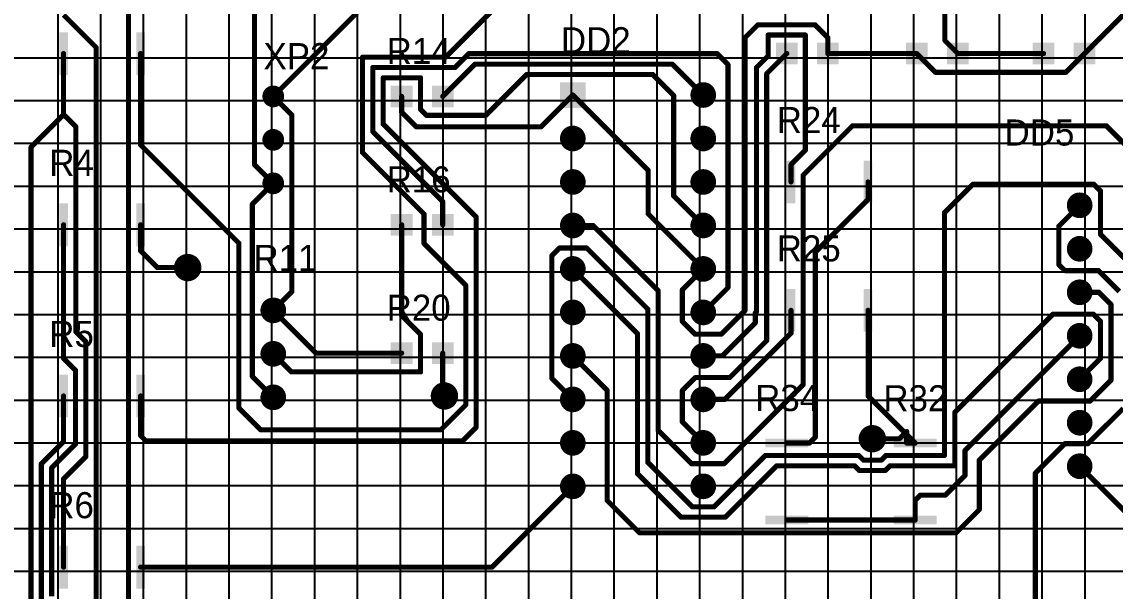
# Model space of a CAD drawing. Header units: millimetres. Extents: x -576 to 507, y -350 to 602.
# Drawn here: x -541 to -477.1, y 246.9 to 280.2 of the extents above; entities that cross this region are included whole.
import ezdxf

# ---------------------------------------------------------------- set-up
doc = ezdxf.new("R2010")
doc.units = ezdxf.units.MM

msp = doc.modelspace()

# ---------------------------------------------------------------- linework, layer by layer
for p, q in [((-538.849, 203.099), (-538.849, 323.099)), ((-536.349, 203.099), (-536.349, 323.099)), ((-536.349, 203.099), (-536.349, 323.099)), ((-536.349, 203.099), (-536.349, 323.099)), ((-536.349, 203.099), (-536.349, 323.099)), ((-533.849, 203.099), (-533.849, 323.099)), ((-531.349, 203.099), (-531.349, 323.099)), ((-531.349, 203.099), (-531.349, 323.099)), ((-531.349, 203.099), (-531.349, 323.099)), ((-531.349, 203.099), (-531.349, 323.099)), ((-528.849, 203.099), (-528.849, 323.099)), ((-526.349, 203.099), (-526.349, 323.099)), ((-526.349, 203.099), (-526.349, 323.099)), ((-526.349, 203.099), (-526.349, 323.099)), ((-526.349, 203.099), (-526.349, 323.099)), ((-523.849, 203.099), (-523.849, 323.099)), ((-521.349, 203.099), (-521.349, 323.099)), ((-521.349, 203.099), (-521.349, 323.099)), ((-521.349, 203.099), (-521.349, 323.099)), ((-521.349, 203.099), (-521.349, 323.099)), ((-518.849, 203.099), (-518.849, 323.099)), ((-518.849, 203.099), (-518.849, 323.099)), ((-516.349, 203.099), (-516.349, 323.099)), ((-516.349, 203.099), (-516.349, 323.099)), ((-516.349, 203.099), (-516.349, 323.099)), ((-516.349, 203.099), (-516.349, 323.099)), ((-516.349, 203.099), (-516.349, 323.099)), ((-516.349, 203.099), (-516.349, 323.099)), ((-516.349, 203.099), (-516.349, 323.099)), ((-516.349, 203.099), (-516.349, 323.099)), ((-513.849, 203.099), (-513.849, 323.099)), ((-511.349, 203.099), (-511.349, 323.099)), ((-511.349, 203.099), (-511.349, 323.099)), ((-511.349, 203.099), (-511.349, 323.099)), ((-511.349, 203.099), (-511.349, 323.099)), ((-508.849, 203.099), (-508.849, 323.099)), ((-506.349, 203.099), (-506.349, 323.099)), ((-506.349, 203.099), (-506.349, 323.099)), ((-506.349, 203.099), (-506.349, 323.099)), ((-506.349, 203.099), (-506.349, 323.099)), ((-503.849, 203.099), (-503.849, 323.099)), ((-501.349, 203.099), (-501.349, 323.099)), ((-501.349, 203.099), (-501.349, 323.099)), ((-501.349, 203.099), (-501.349, 323.099)), ((-501.349, 203.099), (-501.349, 323.099)), ((-498.849, 203.099), (-498.849, 323.099)), ((-496.349, 203.099), (-496.349, 323.099)), ((-496.349, 203.099), (-496.349, 323.099)), ((-496.349, 203.099), (-496.349, 323.099)), ((-496.349, 203.099), (-496.349, 323.099)), ((-493.849, 203.099), (-493.849, 323.099)), ((-493.849, 203.099), (-493.849, 323.099)), ((-491.349, 203.099), (-491.349, 323.099)), ((-491.349, 203.099), (-491.349, 323.099)), ((-491.349, 203.099), (-491.349, 323.099)), ((-491.349, 203.099), (-491.349, 323.099)), ((-491.349, 203.099), (-491.349, 323.099)), ((-491.349, 203.099), (-491.349, 323.099)), ((-491.349, 203.099), (-491.349, 323.099)), ((-491.349, 203.099), (-491.349, 323.099)), ((-488.849, 203.099), (-488.849, 323.099)), ((-486.349, 203.099), (-486.349, 323.099)), ((-486.349, 203.099), (-486.349, 323.099)), ((-486.349, 203.099), (-486.349, 323.099)), ((-486.349, 203.099), (-486.349, 323.099)), ((-483.849, 203.099), (-483.849, 323.099)), ((-481.349, 203.099), (-481.349, 323.099)), ((-481.349, 203.099), (-481.349, 323.099)), ((-481.349, 203.099), (-481.349, 323.099)), ((-481.349, 203.099), (-481.349, 323.099)), ((-478.849, 203.099), (-478.849, 323.099)), ((-553.849, 278.099), (-433.849, 278.099)), ((-553.849, 275.599), (-433.849, 275.599)), ((-553.849, 273.099), (-433.849, 273.099)), ((-548.849, 273.099), (-433.849, 273.099)), ((-553.849, 270.599), (-433.849, 270.599)), ((-553.849, 268.099), (-433.849, 268.099)), ((-553.849, 265.599), (-433.849, 265.599)), ((-553.849, 263.099), (-433.849, 263.099)), ((-553.849, 260.599), (-433.849, 260.599)), ((-553.849, 258.099), (-433.849, 258.099)), ((-548.849, 258.099), (-433.849, 258.099)), ((-553.849, 255.599), (-433.849, 255.599)), ((-553.849, 253.099), (-433.849, 253.099)), ((-553.849, 250.599), (-433.849, 250.599)), ((-553.849, 248.099), (-433.849, 248.099))]:
    msp.add_line(p, q)
at = {"const_width": 0.3}
for points in [[(-527.37, 271.855), (-527.37, 289.663)], [(-534.736, 237.377), (-534.736, 287.552)], [(-487.034, 279.099), (-487.034, 286.089)], [(-516.209, 278.124), (-508.774, 285.559)], [(-478.874, 278.339), (-472.861, 284.352)], [(-526.274, 275.839), (-518.774, 283.339)], [(-538.524, 280.596), (-536.624, 278.696)], [(-498.715, 279.268), (-497.959, 280.024)], [(-497.959, 280.024), (-494.629, 280.024)], [(-494.629, 280.024), (-493.874, 279.269)], [(-498.715, 263.327), (-498.715, 279.268)], [(-497.359, 278.209), (-497.359, 279.424)], [(-497.359, 279.424), (-495.189, 279.424)], [(-495.189, 272.693), (-495.189, 279.424)], [(-493.874, 278.339), (-493.874, 279.269)], [(-487.034, 279.099), (-486.274, 278.339)], [(-538.524, 274.779), (-538.524, 278.339)], [(-536.624, 244.113), (-536.624, 278.696)], [(-534.024, 278.339), (-534.024, 273.001)], [(-515.66, 277.524), (-514.849, 278.335)], [(-514.849, 278.335), (-500.344, 278.335)], [(-500.344, 278.335), (-499.709, 277.7)], [(-497.445, 277.168), (-496.274, 278.339)], [(-493.874, 278.339), (-488.674, 278.339)], [(-488.674, 278.339), (-487.578, 277.243)], [(-486.274, 278.339), (-481.274, 278.339)], [(-479.97, 277.243), (-478.874, 278.339)], [(-521.059, 272.558), (-521.059, 278.124)], [(-521.059, 278.124), (-516.209, 278.124)], [(-516.374, 275.839), (-514.494, 277.719)], [(-514.494, 277.719), (-502.954, 277.719)], [(-502.954, 277.719), (-501.154, 275.919)], [(-499.709, 264.664), (-499.709, 277.7)], [(-498.045, 277.523), (-497.359, 278.209)], [(-520.459, 273.787), (-520.459, 277.524)], [(-520.459, 277.524), (-515.66, 277.524)], [(-513.855, 274.729), (-511.465, 277.119)], [(-511.465, 277.119), (-504.106, 277.119)], [(-504.106, 277.119), (-502.884, 275.897)], [(-498.045, 263.255), (-498.045, 277.523)], [(-497.445, 261.574), (-497.445, 277.168)], [(-487.578, 277.243), (-479.97, 277.243)], [(-519.859, 276.924), (-517.667, 276.924)], [(-519.859, 274.228), (-519.859, 276.924)], [(-517.667, 276.924), (-517.667, 275.071)], [(-526.274, 275.839), (-525.185, 274.75)], [(-518.774, 274.916), (-518.774, 275.839)], [(-510.632, 274.061), (-508.774, 275.919)], [(-508.774, 275.919), (-504.37, 271.515)], [(-502.884, 275.897), (-502.884, 270.029)], [(-540.424, 272.879), (-538.524, 274.779)], [(-538.524, 274.779), (-537.809, 274.064)], [(-525.185, 264.428), (-525.185, 274.75)], [(-518.774, 274.916), (-517.919, 274.061)], [(-517.667, 275.071), (-517.324, 274.729)], [(-517.324, 274.729), (-513.855, 274.729)], [(-537.809, 262.099), (-537.809, 274.064)], [(-519.859, 274.228), (-514.424, 268.793)], [(-517.919, 274.061), (-510.632, 274.061)], [(-495.315, 271.239), (-492.435, 274.119)], [(-492.435, 274.119), (-477.611, 274.119)], [(-477.611, 274.119), (-475.884, 272.392)], [(-520.459, 273.787), (-516.374, 269.702)], [(-540.424, 224.749), (-540.424, 272.879)], [(-534.024, 273.001), (-528.284, 267.261)], [(-496.024, 271.858), (-495.189, 272.693)], [(-521.059, 272.558), (-517.464, 268.963)], [(-527.37, 271.855), (-526.274, 270.759)], [(-504.37, 268.975), (-504.37, 271.515)], [(-496.024, 270.839), (-496.024, 271.858)], [(-527.497, 269.536), (-526.274, 270.759)], [(-495.315, 259.006), (-495.315, 271.239)], [(-491.524, 269.826), (-491.524, 270.839)], [(-487.06, 269.039), (-485.383, 270.715)], [(-485.383, 270.715), (-478.348, 270.715)], [(-478.348, 270.715), (-477.941, 270.309)], [(-502.884, 270.029), (-501.154, 268.299)], [(-477.941, 270.309), (-477.941, 267.769)], [(-527.497, 259.482), (-527.497, 269.536)], [(-516.374, 268.339), (-516.374, 269.702)], [(-494.604, 266.747), (-491.524, 269.826)], [(-480.38, 268.257), (-479.162, 269.475)], [(-517.464, 267.236), (-517.464, 268.963)], [(-514.424, 256.508), (-514.424, 268.793)], [(-504.37, 268.975), (-501.154, 265.759)], [(-487.06, 254.866), (-487.06, 269.039)], [(-538.524, 260.534), (-538.524, 268.339)], [(-534.024, 268.339), (-534.024, 266.816)], [(-518.774, 263.034), (-518.774, 268.339)], [(-508.774, 268.299), (-507.59, 268.299)], [(-507.59, 268.299), (-503.792, 264.501)], [(-480.38, 266.016), (-480.38, 268.257)], [(-477.941, 267.769), (-475.837, 265.665)], [(-528.284, 267.261), (-528.284, 257.634)], [(-517.464, 267.236), (-515.024, 264.796)], [(-509.996, 266.537), (-509.552, 266.982)], [(-509.552, 266.982), (-507.964, 266.982)], [(-507.964, 266.982), (-504.392, 263.41)], [(-534.024, 266.816), (-533.046, 265.839)], [(-509.996, 259.361), (-509.996, 266.537)], [(-494.604, 255.932), (-494.604, 266.747)], [(-533.046, 265.839), (-531.274, 265.839)], [(-508.774, 265.759), (-504.995, 261.98)], [(-502.376, 264.537), (-501.154, 265.759)], [(-480.38, 266.016), (-480.024, 265.661)], [(-480.024, 265.661), (-478.068, 265.661)], [(-478.068, 265.661), (-476.849, 264.442)], [(-526.274, 263.339), (-525.185, 264.428)], [(-515.024, 257.821), (-515.024, 264.796)], [(-503.792, 256.333), (-503.792, 264.501)], [(-502.376, 262.689), (-502.376, 264.537)], [(-501.154, 263.219), (-499.709, 264.664)], [(-478.047, 264.395), (-479.162, 264.395)], [(-477.332, 263.68), (-478.047, 264.395)], [(-477.332, 259.26), (-477.332, 263.68)], [(-526.274, 263.339), (-523.774, 260.839)], [(-518.774, 263.034), (-517.667, 261.927)], [(-504.392, 263.41), (-504.392, 254.457)], [(-500.09, 261.952), (-498.715, 263.327)], [(-498.109, 263.191), (-498.045, 263.255)], [(-498.109, 262.613), (-498.109, 263.191)], [(-496.024, 262.004), (-496.024, 263.339)], [(-491.524, 263.339), (-491.524, 258.339)], [(-486.46, 257.371), (-480.71, 263.121)], [(-480.71, 263.121), (-478.373, 263.121)], [(-478.373, 263.121), (-477.941, 262.689)], [(-502.376, 262.689), (-501.639, 261.952)], [(-500.043, 260.679), (-498.109, 262.613)], [(-477.941, 262.689), (-477.941, 260.536)], [(-537.809, 262.099), (-537.224, 261.514)], [(-517.667, 259.743), (-517.667, 261.927)], [(-504.995, 261.98), (-504.995, 253.801)], [(-501.639, 261.952), (-500.09, 261.952)], [(-499.889, 258.139), (-496.024, 262.004)], [(-485.86, 255.157), (-479.162, 261.855)], [(-537.224, 254.793), (-537.224, 261.514)], [(-499.607, 259.412), (-497.445, 261.574)], [(-538.524, 260.534), (-537.824, 259.834)], [(-526.274, 260.799), (-525.218, 259.743)], [(-523.774, 260.839), (-518.774, 260.839)], [(-516.374, 258.439), (-516.374, 260.839)], [(-508.774, 260.679), (-506.77, 258.675)], [(-501.154, 260.679), (-500.043, 260.679)], [(-477.941, 260.536), (-479.162, 259.315)], [(-537.824, 255.53), (-537.824, 259.834)], [(-527.497, 259.482), (-526.274, 258.259)], [(-525.218, 259.743), (-517.667, 259.743)], [(-508.774, 258.139), (-509.996, 259.361)], [(-502.376, 258.65), (-501.614, 259.412)], [(-501.614, 259.412), (-499.607, 259.412)], [(-478.551, 258.041), (-477.332, 259.26)], [(-506.77, 258.675), (-506.77, 252.237)], [(-502.376, 256.821), (-502.376, 258.65)], [(-499.938, 254.383), (-495.315, 259.006)], [(-538.524, 255.679), (-538.524, 258.339)], [(-534.024, 258.339), (-534.024, 256.021)], [(-516.374, 258.439), (-516.274, 258.339)], [(-501.154, 258.139), (-499.889, 258.139)], [(-491.524, 258.339), (-489.27, 256.085)], [(-485.028, 254.586), (-481.573, 258.041)], [(-481.573, 258.041), (-478.551, 258.041)], [(-528.284, 257.634), (-527.014, 256.364)], [(-516.481, 256.364), (-515.024, 257.821)], [(-486.46, 254.256), (-486.46, 257.371)], [(-478.678, 255.552), (-476.62, 257.609)], [(-502.376, 256.821), (-501.154, 255.599)], [(-534.024, 256.021), (-533.707, 255.704)], [(-527.014, 256.364), (-516.481, 256.364)], [(-515.228, 255.704), (-514.424, 256.508)], [(-503.792, 256.333), (-501.843, 254.383)], [(-489.693, 255.839), (-489.27, 256.263)], [(-489.27, 256.085), (-489.27, 256.263)], [(-489.27, 255.589), (-489.27, 256.085)], [(-489.27, 256.085), (-488.774, 255.589)], [(-539.824, 254.379), (-538.524, 255.679)], [(-539.224, 254.13), (-537.824, 255.53)], [(-533.707, 255.704), (-515.228, 255.704)], [(-496.274, 255.589), (-494.947, 255.589)], [(-494.947, 255.589), (-494.604, 255.932)], [(-491.274, 255.839), (-489.693, 255.839)], [(-489.27, 255.589), (-488.774, 255.589)], [(-481.751, 253.824), (-480.024, 255.552)], [(-480.024, 255.552), (-478.678, 255.552)], [(-538.524, 253.493), (-537.224, 254.793)], [(-500.531, 251.859), (-497.525, 254.866)], [(-497.525, 254.866), (-492.069, 254.866)], [(-492.069, 254.866), (-491.792, 254.589)], [(-490.756, 254.589), (-490.479, 254.866)], [(-490.479, 254.866), (-487.06, 254.866)], [(-485.86, 253.694), (-485.86, 255.157)], [(-539.824, 246.039), (-539.824, 254.379)], [(-539.224, 246.636), (-539.224, 254.13)], [(-504.392, 254.457), (-501.794, 251.859)], [(-501.843, 254.383), (-499.938, 254.383)], [(-499.861, 251.259), (-496.864, 254.256)], [(-496.864, 254.256), (-492.307, 254.256)], [(-492.307, 254.256), (-492.04, 253.989)], [(-491.792, 254.589), (-490.756, 254.589)], [(-490.508, 253.989), (-490.241, 254.256)], [(-490.241, 254.256), (-486.46, 254.256)], [(-485.028, 251.691), (-485.028, 254.586)], [(-479.162, 254.235), (-476.008, 251.081)], [(-538.524, 248.339), (-538.524, 253.493)], [(-504.995, 253.801), (-502.453, 251.259)], [(-492.04, 253.989), (-490.508, 253.989)], [(-487.009, 252.545), (-485.86, 253.694)], [(-481.751, 246.216), (-481.751, 253.824)], [(-513.495, 248.338), (-508.774, 253.059)], [(-506.77, 252.237), (-504.878, 250.345)], [(-488.774, 252.243), (-488.472, 252.545)], [(-488.774, 251.089), (-488.774, 252.243)], [(-488.472, 252.545), (-487.009, 252.545)], [(-501.794, 251.859), (-500.531, 251.859)], [(-486.374, 250.345), (-485.028, 251.691)], [(-502.453, 251.259), (-499.861, 251.259)], [(-496.274, 251.089), (-488.774, 251.089)], [(-504.878, 250.345), (-486.374, 250.345)], [(-534.024, 248.338), (-534.024, 248.339)], [(-534.024, 248.338), (-513.495, 248.338)]]:
    msp.add_lwpolyline(points, dxfattribs=at)
for points, const_width in [([(-498.034, 280.024, 1), (-497.884, 280.024, 1)], 0.15), ([(-498.034, 280.024, 1), (-497.884, 280.024, 1)], 0.15), ([(-494.704, 280.024, 1), (-494.554, 280.024, 1)], 0.15), ([(-494.704, 280.024, 1), (-494.554, 280.024, 1)], 0.15), ([(-498.79, 279.268, 1), (-498.64, 279.268, 1)], 0.15), ([(-498.79, 279.268, 1), (-498.64, 279.268, 1)], 0.15), ([(-497.434, 279.424, 1), (-497.284, 279.424, 1)], 0.15), ([(-497.434, 279.424, 1), (-497.284, 279.424, 1)], 0.15), ([(-495.264, 279.424, 1), (-495.114, 279.424, 1)], 0.15), ([(-495.264, 279.424, 1), (-495.114, 279.424, 1)], 0.15), ([(-493.949, 279.269, 1), (-493.799, 279.269, 1)], 0.15), ([(-493.949, 279.269, 1), (-493.799, 279.269, 1)], 0.15), ([(-487.109, 279.099, 1), (-486.959, 279.099, 1)], 0.15), ([(-487.109, 279.099, 1), (-486.959, 279.099, 1)], 0.15), ([(-538.599, 278.339, 1), (-538.449, 278.339, 1)], 0.15), ([(-536.699, 278.696, 1), (-536.549, 278.696, 1)], 0.15), ([(-536.699, 278.696, 1), (-536.549, 278.696, 1)], 0.15), ([(-534.099, 278.339, 1), (-533.949, 278.339, 1)], 0.15), ([(-514.924, 278.335, 1), (-514.774, 278.335, 1)], 0.15), ([(-514.924, 278.335, 1), (-514.774, 278.335, 1)], 0.15), ([(-500.419, 278.335, 1), (-500.269, 278.335, 1)], 0.15), ([(-500.419, 278.335, 1), (-500.269, 278.335, 1)], 0.15), ([(-496.349, 278.339, 1), (-496.199, 278.339, 1)], 0.15), ([(-493.949, 278.339, 1), (-493.799, 278.339, 1)], 0.15), ([(-493.949, 278.339, 1), (-493.799, 278.339, 1)], 0.15), ([(-488.749, 278.339, 1), (-488.599, 278.339, 1)], 0.15), ([(-488.749, 278.339, 1), (-488.599, 278.339, 1)], 0.15), ([(-486.349, 278.339, 1), (-486.199, 278.339, 1)], 0.15), ([(-486.349, 278.339, 1), (-486.199, 278.339, 1)], 0.15), ([(-481.349, 278.339, 1), (-481.199, 278.339, 1)], 0.15), ([(-478.949, 278.339, 1), (-478.799, 278.339, 1)], 0.15), ([(-478.949, 278.339, 1), (-478.799, 278.339, 1)], 0.15), ([(-521.134, 278.124, 1), (-520.984, 278.124, 1)], 0.15), ([(-521.134, 278.124, 1), (-520.984, 278.124, 1)], 0.15), ([(-516.284, 278.124, 1), (-516.134, 278.124, 1)], 0.15), ([(-516.284, 278.124, 1), (-516.134, 278.124, 1)], 0.15), ([(-514.569, 277.719, 1), (-514.419, 277.719, 1)], 0.15), ([(-514.569, 277.719, 1), (-514.419, 277.719, 1)], 0.15), ([(-503.029, 277.719, 1), (-502.879, 277.719, 1)], 0.15), ([(-503.029, 277.719, 1), (-502.879, 277.719, 1)], 0.15), ([(-499.784, 277.7, 1), (-499.634, 277.7, 1)], 0.15), ([(-499.784, 277.7, 1), (-499.634, 277.7, 1)], 0.15), ([(-497.434, 278.209, 1), (-497.284, 278.209, 1)], 0.15), ([(-497.434, 278.209, 1), (-497.284, 278.209, 1)], 0.15), ([(-520.534, 277.524, 1), (-520.384, 277.524, 1)], 0.15), ([(-520.534, 277.524, 1), (-520.384, 277.524, 1)], 0.15), ([(-515.735, 277.524, 1), (-515.585, 277.524, 1)], 0.15), ([(-515.735, 277.524, 1), (-515.585, 277.524, 1)], 0.15), ([(-511.54, 277.119, 1), (-511.39, 277.119, 1)], 0.15), ([(-511.54, 277.119, 1), (-511.39, 277.119, 1)], 0.15), ([(-504.181, 277.119, 1), (-504.031, 277.119, 1)], 0.15), ([(-504.181, 277.119, 1), (-504.031, 277.119, 1)], 0.15), ([(-498.12, 277.523, 1), (-497.97, 277.523, 1)], 0.15), ([(-498.12, 277.523, 1), (-497.97, 277.523, 1)], 0.15), ([(-497.52, 277.168, 1), (-497.37, 277.168, 1)], 0.15), ([(-497.52, 277.168, 1), (-497.37, 277.168, 1)], 0.15), ([(-487.653, 277.243, 1), (-487.503, 277.243, 1)], 0.15), ([(-487.653, 277.243, 1), (-487.503, 277.243, 1)], 0.15), ([(-480.045, 277.243, 1), (-479.895, 277.243, 1)], 0.15), ([(-480.045, 277.243, 1), (-479.895, 277.243, 1)], 0.15), ([(-519.934, 276.924, 1), (-519.784, 276.924, 1)], 0.15), ([(-519.934, 276.924, 1), (-519.784, 276.924, 1)], 0.15), ([(-517.742, 276.924, 1), (-517.592, 276.924, 1)], 0.15), ([(-517.742, 276.924, 1), (-517.592, 276.924, 1)], 0.15), ([(-501.529, 275.919, 1), (-500.779, 275.919, 1)], 0.75), ([(-526.592, 275.839, 1), (-525.957, 275.839, 1)], 0.635), ([(-526.349, 275.839, 1), (-526.199, 275.839, 1)], 0.15), ([(-526.349, 275.839, 1), (-526.199, 275.839, 1)], 0.15), ([(-518.849, 275.839, 1), (-518.699, 275.839, 1)], 0.15), ([(-516.449, 275.839, 1), (-516.299, 275.839, 1)], 0.15), ([(-508.849, 275.919, 1), (-508.699, 275.919, 1)], 0.15), ([(-508.849, 275.919, 1), (-508.699, 275.919, 1)], 0.15), ([(-502.959, 275.897, 1), (-502.809, 275.897, 1)], 0.15), ([(-502.959, 275.897, 1), (-502.809, 275.897, 1)], 0.15), ([(-501.229, 275.919, 1), (-501.079, 275.919, 1)], 0.15), ([(-538.599, 274.779, 1), (-538.449, 274.779, 1)], 0.15), ([(-538.599, 274.779, 1), (-538.449, 274.779, 1)], 0.15), ([(-538.599, 274.779, 1), (-538.449, 274.779, 1)], 0.15), ([(-525.26, 274.75, 1), (-525.11, 274.75, 1)], 0.15), ([(-525.26, 274.75, 1), (-525.11, 274.75, 1)], 0.15), ([(-518.849, 274.916, 1), (-518.699, 274.916, 1)], 0.15), ([(-518.849, 274.916, 1), (-518.699, 274.916, 1)], 0.15), ([(-517.742, 275.071, 1), (-517.592, 275.071, 1)], 0.15), ([(-517.742, 275.071, 1), (-517.592, 275.071, 1)], 0.15), ([(-517.399, 274.729, 1), (-517.249, 274.729, 1)], 0.15), ([(-517.399, 274.729, 1), (-517.249, 274.729, 1)], 0.15), ([(-513.93, 274.729, 1), (-513.78, 274.729, 1)], 0.15), ([(-513.93, 274.729, 1), (-513.78, 274.729, 1)], 0.15), ([(-537.884, 274.064, 1), (-537.734, 274.064, 1)], 0.15), ([(-537.884, 274.064, 1), (-537.734, 274.064, 1)], 0.15), ([(-519.934, 274.228, 1), (-519.784, 274.228, 1)], 0.15), ([(-519.934, 274.228, 1), (-519.784, 274.228, 1)], 0.15), ([(-517.994, 274.061, 1), (-517.844, 274.061, 1)], 0.15), ([(-517.994, 274.061, 1), (-517.844, 274.061, 1)], 0.15), ([(-510.707, 274.061, 1), (-510.557, 274.061, 1)], 0.15), ([(-510.707, 274.061, 1), (-510.557, 274.061, 1)], 0.15), ([(-509.149, 273.379, 1), (-508.399, 273.379, 1)], 0.75), ([(-501.529, 273.379, 1), (-500.779, 273.379, 1)], 0.75), ([(-492.51, 274.119, 1), (-492.36, 274.119, 1)], 0.15), ([(-492.51, 274.119, 1), (-492.36, 274.119, 1)], 0.15), ([(-477.686, 274.119, 1), (-477.536, 274.119, 1)], 0.15), ([(-477.686, 274.119, 1), (-477.536, 274.119, 1)], 0.15), ([(-526.592, 273.299, 1), (-525.957, 273.299, 1)], 0.635), ([(-520.534, 273.787, 1), (-520.384, 273.787, 1)], 0.15), ([(-520.534, 273.787, 1), (-520.384, 273.787, 1)], 0.15), ([(-540.499, 272.879, 1), (-540.349, 272.879, 1)], 0.15), ([(-540.499, 272.879, 1), (-540.349, 272.879, 1)], 0.15), ([(-534.099, 273.001, 1), (-533.949, 273.001, 1)], 0.15), ([(-534.099, 273.001, 1), (-533.949, 273.001, 1)], 0.15), ([(-495.264, 272.693, 1), (-495.114, 272.693, 1)], 0.15), ([(-495.264, 272.693, 1), (-495.114, 272.693, 1)], 0.15), ([(-521.134, 272.558, 1), (-520.984, 272.558, 1)], 0.15), ([(-521.134, 272.558, 1), (-520.984, 272.558, 1)], 0.15), ([(-527.445, 271.855, 1), (-527.295, 271.855, 1)], 0.15), ([(-527.445, 271.855, 1), (-527.295, 271.855, 1)], 0.15), ([(-509.149, 270.839, 1), (-508.399, 270.839, 1)], 0.75), ([(-504.445, 271.515, 1), (-504.295, 271.515, 1)], 0.15), ([(-504.445, 271.515, 1), (-504.295, 271.515, 1)], 0.15), ([(-501.529, 270.839, 1), (-500.779, 270.839, 1)], 0.75), ([(-496.099, 271.858, 1), (-495.949, 271.858, 1)], 0.15), ([(-496.099, 271.858, 1), (-495.949, 271.858, 1)], 0.15), ([(-526.592, 270.759, 1), (-525.957, 270.759, 1)], 0.635), ([(-526.349, 270.759, 1), (-526.199, 270.759, 1)], 0.15), ([(-526.349, 270.759, 1), (-526.199, 270.759, 1)], 0.15), ([(-496.099, 270.839, 1), (-495.949, 270.839, 1)], 0.15), ([(-495.39, 271.239, 1), (-495.24, 271.239, 1)], 0.15), ([(-495.39, 271.239, 1), (-495.24, 271.239, 1)], 0.15), ([(-491.599, 270.839, 1), (-491.449, 270.839, 1)], 0.15), ([(-485.458, 270.715, 1), (-485.308, 270.715, 1)], 0.15), ([(-485.458, 270.715, 1), (-485.308, 270.715, 1)], 0.15), ([(-478.423, 270.715, 1), (-478.273, 270.715, 1)], 0.15), ([(-478.423, 270.715, 1), (-478.273, 270.715, 1)], 0.15), ([(-502.959, 270.029, 1), (-502.809, 270.029, 1)], 0.15), ([(-502.959, 270.029, 1), (-502.809, 270.029, 1)], 0.15), ([(-479.537, 269.475, 1), (-478.787, 269.475, 1)], 0.75), ([(-478.016, 270.309, 1), (-477.866, 270.309, 1)], 0.15), ([(-478.016, 270.309, 1), (-477.866, 270.309, 1)], 0.15), ([(-527.572, 269.536, 1), (-527.422, 269.536, 1)], 0.15), ([(-527.572, 269.536, 1), (-527.422, 269.536, 1)], 0.15), ([(-516.449, 269.702, 1), (-516.299, 269.702, 1)], 0.15), ([(-516.449, 269.702, 1), (-516.299, 269.702, 1)], 0.15), ([(-491.599, 269.826, 1), (-491.449, 269.826, 1)], 0.15), ([(-491.599, 269.826, 1), (-491.449, 269.826, 1)], 0.15), ([(-479.237, 269.475, 1), (-479.087, 269.475, 1)], 0.15), ([(-517.539, 268.963, 1), (-517.389, 268.963, 1)], 0.15), ([(-517.539, 268.963, 1), (-517.389, 268.963, 1)], 0.15), ([(-514.499, 268.793, 1), (-514.349, 268.793, 1)], 0.15), ([(-514.499, 268.793, 1), (-514.349, 268.793, 1)], 0.15), ([(-509.149, 268.299, 1), (-508.399, 268.299, 1)], 0.75), ([(-504.445, 268.975, 1), (-504.295, 268.975, 1)], 0.15), ([(-504.445, 268.975, 1), (-504.295, 268.975, 1)], 0.15), ([(-501.529, 268.299, 1), (-500.779, 268.299, 1)], 0.75), ([(-487.135, 269.039, 1), (-486.985, 269.039, 1)], 0.15), ([(-487.135, 269.039, 1), (-486.985, 269.039, 1)], 0.15), ([(-538.599, 268.339, 1), (-538.449, 268.339, 1)], 0.15), ([(-534.099, 268.339, 1), (-533.949, 268.339, 1)], 0.15), ([(-518.849, 268.339, 1), (-518.699, 268.339, 1)], 0.15), ([(-516.449, 268.339, 1), (-516.299, 268.339, 1)], 0.15), ([(-508.849, 268.299, 1), (-508.699, 268.299, 1)], 0.15), ([(-507.665, 268.299, 1), (-507.515, 268.299, 1)], 0.15), ([(-507.665, 268.299, 1), (-507.515, 268.299, 1)], 0.15), ([(-501.229, 268.299, 1), (-501.079, 268.299, 1)], 0.15), ([(-480.455, 268.257, 1), (-480.305, 268.257, 1)], 0.15), ([(-480.455, 268.257, 1), (-480.305, 268.257, 1)], 0.15), ([(-479.537, 266.935, 1), (-478.787, 266.935, 1)], 0.75), ([(-478.016, 267.769, 1), (-477.866, 267.769, 1)], 0.15), ([(-478.016, 267.769, 1), (-477.866, 267.769, 1)], 0.15), ([(-528.359, 267.261, 1), (-528.209, 267.261, 1)], 0.15), ([(-528.359, 267.261, 1), (-528.209, 267.261, 1)], 0.15), ([(-517.539, 267.236, 1), (-517.389, 267.236, 1)], 0.15), ([(-517.539, 267.236, 1), (-517.389, 267.236, 1)], 0.15), ([(-509.627, 266.982, 1), (-509.477, 266.982, 1)], 0.15), ([(-509.627, 266.982, 1), (-509.477, 266.982, 1)], 0.15), ([(-508.039, 266.982, 1), (-507.889, 266.982, 1)], 0.15), ([(-508.039, 266.982, 1), (-507.889, 266.982, 1)], 0.15), ([(-534.099, 266.816, 1), (-533.949, 266.816, 1)], 0.15), ([(-534.099, 266.816, 1), (-533.949, 266.816, 1)], 0.15), ([(-531.674, 265.839, 1), (-530.874, 265.839, 1)], 0.8), ([(-510.071, 266.537, 1), (-509.921, 266.537, 1)], 0.15), ([(-510.071, 266.537, 1), (-509.921, 266.537, 1)], 0.15), ([(-509.149, 265.759, 1), (-508.399, 265.759, 1)], 0.75), ([(-501.529, 265.759, 1), (-500.779, 265.759, 1)], 0.75), ([(-494.679, 266.747, 1), (-494.529, 266.747, 1)], 0.15), ([(-494.679, 266.747, 1), (-494.529, 266.747, 1)], 0.15), ([(-533.121, 265.839, 1), (-532.971, 265.839, 1)], 0.15), ([(-533.121, 265.839, 1), (-532.971, 265.839, 1)], 0.15), ([(-531.349, 265.839, 1), (-531.199, 265.839, 1)], 0.15), ([(-508.849, 265.759, 1), (-508.699, 265.759, 1)], 0.15), ([(-501.229, 265.759, 1), (-501.079, 265.759, 1)], 0.15), ([(-501.229, 265.759, 1), (-501.079, 265.759, 1)], 0.15), ([(-480.455, 266.016, 1), (-480.305, 266.016, 1)], 0.15), ([(-480.455, 266.016, 1), (-480.305, 266.016, 1)], 0.15), ([(-480.099, 265.661, 1), (-479.949, 265.661, 1)], 0.15), ([(-480.099, 265.661, 1), (-479.949, 265.661, 1)], 0.15), ([(-478.143, 265.661, 1), (-477.993, 265.661, 1)], 0.15), ([(-478.143, 265.661, 1), (-477.993, 265.661, 1)], 0.15), ([(-479.537, 264.395, 1), (-478.787, 264.395, 1)], 0.75), ([(-525.26, 264.428, 1), (-525.11, 264.428, 1)], 0.15), ([(-525.26, 264.428, 1), (-525.11, 264.428, 1)], 0.15), ([(-515.099, 264.796, 1), (-514.949, 264.796, 1)], 0.15), ([(-515.099, 264.796, 1), (-514.949, 264.796, 1)], 0.15), ([(-503.867, 264.501, 1), (-503.717, 264.501, 1)], 0.15), ([(-503.867, 264.501, 1), (-503.717, 264.501, 1)], 0.15), ([(-502.451, 264.537, 1), (-502.301, 264.537, 1)], 0.15), ([(-502.451, 264.537, 1), (-502.301, 264.537, 1)], 0.15), ([(-499.784, 264.664, 1), (-499.634, 264.664, 1)], 0.15), ([(-499.784, 264.664, 1), (-499.634, 264.664, 1)], 0.15), ([(-479.237, 264.395, 1), (-479.087, 264.395, 1)], 0.15), ([(-478.122, 264.395, 1), (-477.972, 264.395, 1)], 0.15), ([(-478.122, 264.395, 1), (-477.972, 264.395, 1)], 0.15), ([(-526.649, 263.339, 1), (-525.899, 263.339, 1)], 0.75), ([(-509.149, 263.219, 1), (-508.399, 263.219, 1)], 0.75), ([(-501.529, 263.219, 1), (-500.779, 263.219, 1)], 0.75), ([(-477.407, 263.68, 1), (-477.257, 263.68, 1)], 0.15), ([(-477.407, 263.68, 1), (-477.257, 263.68, 1)], 0.15), ([(-526.349, 263.339, 1), (-526.199, 263.339, 1)], 0.15), ([(-526.349, 263.339, 1), (-526.199, 263.339, 1)], 0.15), ([(-518.849, 263.034, 1), (-518.699, 263.034, 1)], 0.15), ([(-518.849, 263.034, 1), (-518.699, 263.034, 1)], 0.15), ([(-504.467, 263.41, 1), (-504.317, 263.41, 1)], 0.15), ([(-504.467, 263.41, 1), (-504.317, 263.41, 1)], 0.15), ([(-501.229, 263.219, 1), (-501.079, 263.219, 1)], 0.15), ([(-498.79, 263.327, 1), (-498.64, 263.327, 1)], 0.15), ([(-498.79, 263.327, 1), (-498.64, 263.327, 1)], 0.15), ([(-498.184, 263.191, 1), (-498.034, 263.191, 1)], 0.15), ([(-498.184, 263.191, 1), (-498.034, 263.191, 1)], 0.15), ([(-498.12, 263.255, 1), (-497.97, 263.255, 1)], 0.15), ([(-498.12, 263.255, 1), (-497.97, 263.255, 1)], 0.15), ([(-496.099, 263.339, 1), (-495.949, 263.339, 1)], 0.15), ([(-491.599, 263.339, 1), (-491.449, 263.339, 1)], 0.15), ([(-480.785, 263.121, 1), (-480.635, 263.121, 1)], 0.15), ([(-480.785, 263.121, 1), (-480.635, 263.121, 1)], 0.15), ([(-478.448, 263.121, 1), (-478.298, 263.121, 1)], 0.15), ([(-478.448, 263.121, 1), (-478.298, 263.121, 1)], 0.15), ([(-502.451, 262.689, 1), (-502.301, 262.689, 1)], 0.15), ([(-502.451, 262.689, 1), (-502.301, 262.689, 1)], 0.15), ([(-498.184, 262.613, 1), (-498.034, 262.613, 1)], 0.15), ([(-498.184, 262.613, 1), (-498.034, 262.613, 1)], 0.15), ([(-479.537, 261.855, 1), (-478.787, 261.855, 1)], 0.75), ([(-478.016, 262.689, 1), (-477.866, 262.689, 1)], 0.15), ([(-478.016, 262.689, 1), (-477.866, 262.689, 1)], 0.15), ([(-537.884, 262.099, 1), (-537.734, 262.099, 1)], 0.15), ([(-537.884, 262.099, 1), (-537.734, 262.099, 1)], 0.15), ([(-517.742, 261.927, 1), (-517.592, 261.927, 1)], 0.15), ([(-517.742, 261.927, 1), (-517.592, 261.927, 1)], 0.15), ([(-505.07, 261.98, 1), (-504.92, 261.98, 1)], 0.15), ([(-505.07, 261.98, 1), (-504.92, 261.98, 1)], 0.15), ([(-501.714, 261.952, 1), (-501.564, 261.952, 1)], 0.15), ([(-501.714, 261.952, 1), (-501.564, 261.952, 1)], 0.15), ([(-500.165, 261.952, 1), (-500.015, 261.952, 1)], 0.15), ([(-500.165, 261.952, 1), (-500.015, 261.952, 1)], 0.15), ([(-496.099, 262.004, 1), (-495.949, 262.004, 1)], 0.15), ([(-496.099, 262.004, 1), (-495.949, 262.004, 1)], 0.15), ([(-479.237, 261.855, 1), (-479.087, 261.855, 1)], 0.15), ([(-537.299, 261.514, 1), (-537.149, 261.514, 1)], 0.15), ([(-537.299, 261.514, 1), (-537.149, 261.514, 1)], 0.15), ([(-526.649, 260.799, 1), (-525.899, 260.799, 1)], 0.75), ([(-509.149, 260.679, 1), (-508.399, 260.679, 1)], 0.75), ([(-501.529, 260.679, 1), (-500.779, 260.679, 1)], 0.75), ([(-497.52, 261.574, 1), (-497.37, 261.574, 1)], 0.15), ([(-497.52, 261.574, 1), (-497.37, 261.574, 1)], 0.15), ([(-538.599, 260.534, 1), (-538.449, 260.534, 1)], 0.15), ([(-538.599, 260.534, 1), (-538.449, 260.534, 1)], 0.15), ([(-526.349, 260.799, 1), (-526.199, 260.799, 1)], 0.15), ([(-523.849, 260.839, 1), (-523.699, 260.839, 1)], 0.15), ([(-523.849, 260.839, 1), (-523.699, 260.839, 1)], 0.15), ([(-518.849, 260.839, 1), (-518.699, 260.839, 1)], 0.15), ([(-516.449, 260.839, 1), (-516.299, 260.839, 1)], 0.15), ([(-508.849, 260.679, 1), (-508.699, 260.679, 1)], 0.15), ([(-501.229, 260.679, 1), (-501.079, 260.679, 1)], 0.15), ([(-500.118, 260.679, 1), (-499.968, 260.679, 1)], 0.15), ([(-500.118, 260.679, 1), (-499.968, 260.679, 1)], 0.15), ([(-478.016, 260.536, 1), (-477.866, 260.536, 1)], 0.15), ([(-478.016, 260.536, 1), (-477.866, 260.536, 1)], 0.15), ([(-537.899, 259.834, 1), (-537.749, 259.834, 1)], 0.15), ([(-537.899, 259.834, 1), (-537.749, 259.834, 1)], 0.15), ([(-479.537, 259.315, 1), (-478.787, 259.315, 1)], 0.75), ([(-527.572, 259.482, 1), (-527.422, 259.482, 1)], 0.15), ([(-527.572, 259.482, 1), (-527.422, 259.482, 1)], 0.15), ([(-525.293, 259.743, 1), (-525.143, 259.743, 1)], 0.15), ([(-525.293, 259.743, 1), (-525.143, 259.743, 1)], 0.15), ([(-517.742, 259.743, 1), (-517.592, 259.743, 1)], 0.15), ([(-517.742, 259.743, 1), (-517.592, 259.743, 1)], 0.15), ([(-510.071, 259.361, 1), (-509.921, 259.361, 1)], 0.15), ([(-510.071, 259.361, 1), (-509.921, 259.361, 1)], 0.15), ([(-501.689, 259.412, 1), (-501.539, 259.412, 1)], 0.15), ([(-501.689, 259.412, 1), (-501.539, 259.412, 1)], 0.15), ([(-499.682, 259.412, 1), (-499.532, 259.412, 1)], 0.15), ([(-499.682, 259.412, 1), (-499.532, 259.412, 1)], 0.15), ([(-479.237, 259.315, 1), (-479.087, 259.315, 1)], 0.15), ([(-477.407, 259.26, 1), (-477.257, 259.26, 1)], 0.15), ([(-477.407, 259.26, 1), (-477.257, 259.26, 1)], 0.15), ([(-526.649, 258.259, 1), (-525.899, 258.259, 1)], 0.75), ([(-516.674, 258.339, 1), (-515.874, 258.339, 1)], 0.8), ([(-509.149, 258.139, 1), (-508.399, 258.139, 1)], 0.75), ([(-506.845, 258.675, 1), (-506.695, 258.675, 1)], 0.15), ([(-506.845, 258.675, 1), (-506.695, 258.675, 1)], 0.15), ([(-502.451, 258.65, 1), (-502.301, 258.65, 1)], 0.15), ([(-502.451, 258.65, 1), (-502.301, 258.65, 1)], 0.15), ([(-501.529, 258.139, 1), (-500.779, 258.139, 1)], 0.75), ([(-495.39, 259.006, 1), (-495.24, 259.006, 1)], 0.15), ([(-495.39, 259.006, 1), (-495.24, 259.006, 1)], 0.15), ([(-538.599, 258.339, 1), (-538.449, 258.339, 1)], 0.15), ([(-534.099, 258.339, 1), (-533.949, 258.339, 1)], 0.15), ([(-526.349, 258.259, 1), (-526.199, 258.259, 1)], 0.15), ([(-516.449, 258.439, 1), (-516.299, 258.439, 1)], 0.15), ([(-516.449, 258.439, 1), (-516.299, 258.439, 1)], 0.15), ([(-516.349, 258.339, 1), (-516.199, 258.339, 1)], 0.15), ([(-508.849, 258.139, 1), (-508.699, 258.139, 1)], 0.15), ([(-501.229, 258.139, 1), (-501.079, 258.139, 1)], 0.15), ([(-499.964, 258.139, 1), (-499.814, 258.139, 1)], 0.15), ([(-499.964, 258.139, 1), (-499.814, 258.139, 1)], 0.15), ([(-491.599, 258.339, 1), (-491.449, 258.339, 1)], 0.15), ([(-491.599, 258.339, 1), (-491.449, 258.339, 1)], 0.15), ([(-481.648, 258.041, 1), (-481.498, 258.041, 1)], 0.15), ([(-481.648, 258.041, 1), (-481.498, 258.041, 1)], 0.15), ([(-478.626, 258.041, 1), (-478.476, 258.041, 1)], 0.15), ([(-478.626, 258.041, 1), (-478.476, 258.041, 1)], 0.15), ([(-528.359, 257.634, 1), (-528.209, 257.634, 1)], 0.15), ([(-528.359, 257.634, 1), (-528.209, 257.634, 1)], 0.15), ([(-515.099, 257.821, 1), (-514.949, 257.821, 1)], 0.15), ([(-515.099, 257.821, 1), (-514.949, 257.821, 1)], 0.15), ([(-486.535, 257.371, 1), (-486.385, 257.371, 1)], 0.15), ([(-486.535, 257.371, 1), (-486.385, 257.371, 1)], 0.15), ([(-479.537, 256.775, 1), (-478.787, 256.775, 1)], 0.75), ([(-502.451, 256.821, 1), (-502.301, 256.821, 1)], 0.15), ([(-502.451, 256.821, 1), (-502.301, 256.821, 1)], 0.15), ([(-534.099, 256.021, 1), (-533.949, 256.021, 1)], 0.15), ([(-534.099, 256.021, 1), (-533.949, 256.021, 1)], 0.15), ([(-527.089, 256.364, 1), (-526.939, 256.364, 1)], 0.15), ([(-527.089, 256.364, 1), (-526.939, 256.364, 1)], 0.15), ([(-516.556, 256.364, 1), (-516.406, 256.364, 1)], 0.15), ([(-516.556, 256.364, 1), (-516.406, 256.364, 1)], 0.15), ([(-514.499, 256.508, 1), (-514.349, 256.508, 1)], 0.15), ([(-514.499, 256.508, 1), (-514.349, 256.508, 1)], 0.15), ([(-509.149, 255.599, 1), (-508.399, 255.599, 1)], 0.75), ([(-503.867, 256.333, 1), (-503.717, 256.333, 1)], 0.15), ([(-503.867, 256.333, 1), (-503.717, 256.333, 1)], 0.15), ([(-501.529, 255.599, 1), (-500.779, 255.599, 1)], 0.75), ([(-491.674, 255.839, 1), (-490.874, 255.839, 1)], 0.8), ([(-489.345, 256.263, 1), (-489.195, 256.263, 1)], 0.15), ([(-489.345, 256.263, 1), (-489.195, 256.263, 1)], 0.15), ([(-489.345, 256.085, 1), (-489.195, 256.085, 1)], 0.15), ([(-489.345, 256.085, 1), (-489.195, 256.085, 1)], 0.15), ([(-489.345, 256.085, 1), (-489.195, 256.085, 1)], 0.15), ([(-489.345, 256.085, 1), (-489.195, 256.085, 1)], 0.15), ([(-538.599, 255.679, 1), (-538.449, 255.679, 1)], 0.15), ([(-538.599, 255.679, 1), (-538.449, 255.679, 1)], 0.15), ([(-537.899, 255.53, 1), (-537.749, 255.53, 1)], 0.15), ([(-537.899, 255.53, 1), (-537.749, 255.53, 1)], 0.15), ([(-533.782, 255.704, 1), (-533.632, 255.704, 1)], 0.15), ([(-533.782, 255.704, 1), (-533.632, 255.704, 1)], 0.15), ([(-515.303, 255.704, 1), (-515.153, 255.704, 1)], 0.15), ([(-515.303, 255.704, 1), (-515.153, 255.704, 1)], 0.15), ([(-501.229, 255.599, 1), (-501.079, 255.599, 1)], 0.15), ([(-496.349, 255.589, 1), (-496.199, 255.589, 1)], 0.15), ([(-495.022, 255.589, 1), (-494.872, 255.589, 1)], 0.15), ([(-495.022, 255.589, 1), (-494.872, 255.589, 1)], 0.15), ([(-494.679, 255.932, 1), (-494.529, 255.932, 1)], 0.15), ([(-494.679, 255.932, 1), (-494.529, 255.932, 1)], 0.15), ([(-491.349, 255.839, 1), (-491.199, 255.839, 1)], 0.15), ([(-489.768, 255.839, 1), (-489.618, 255.839, 1)], 0.15), ([(-489.768, 255.839, 1), (-489.618, 255.839, 1)], 0.15), ([(-489.345, 255.589, 1), (-489.195, 255.589, 1)], 0.15), ([(-489.345, 255.589, 1), (-489.195, 255.589, 1)], 0.15), ([(-488.849, 255.589, 1), (-488.699, 255.589, 1)], 0.15), ([(-488.849, 255.589, 1), (-488.699, 255.589, 1)], 0.15), ([(-480.099, 255.552, 1), (-479.949, 255.552, 1)], 0.15), ([(-480.099, 255.552, 1), (-479.949, 255.552, 1)], 0.15), ([(-478.753, 255.552, 1), (-478.603, 255.552, 1)], 0.15), ([(-478.753, 255.552, 1), (-478.603, 255.552, 1)], 0.15), ([(-537.299, 254.793, 1), (-537.149, 254.793, 1)], 0.15), ([(-537.299, 254.793, 1), (-537.149, 254.793, 1)], 0.15), ([(-497.6, 254.866, 1), (-497.45, 254.866, 1)], 0.15), ([(-497.6, 254.866, 1), (-497.45, 254.866, 1)], 0.15), ([(-492.144, 254.866, 1), (-491.994, 254.866, 1)], 0.15), ([(-492.144, 254.866, 1), (-491.994, 254.866, 1)], 0.15), ([(-490.554, 254.866, 1), (-490.404, 254.866, 1)], 0.15), ([(-490.554, 254.866, 1), (-490.404, 254.866, 1)], 0.15), ([(-487.135, 254.866, 1), (-486.985, 254.866, 1)], 0.15), ([(-487.135, 254.866, 1), (-486.985, 254.866, 1)], 0.15), ([(-485.935, 255.157, 1), (-485.785, 255.157, 1)], 0.15), ([(-485.935, 255.157, 1), (-485.785, 255.157, 1)], 0.15), ([(-479.537, 254.235, 1), (-478.787, 254.235, 1)], 0.75), ([(-539.899, 254.379, 1), (-539.749, 254.379, 1)], 0.15), ([(-539.899, 254.379, 1), (-539.749, 254.379, 1)], 0.15), ([(-539.299, 254.13, 1), (-539.149, 254.13, 1)], 0.15), ([(-539.299, 254.13, 1), (-539.149, 254.13, 1)], 0.15), ([(-504.467, 254.457, 1), (-504.317, 254.457, 1)], 0.15), ([(-504.467, 254.457, 1), (-504.317, 254.457, 1)], 0.15), ([(-501.918, 254.383, 1), (-501.768, 254.383, 1)], 0.15), ([(-501.918, 254.383, 1), (-501.768, 254.383, 1)], 0.15), ([(-500.013, 254.383, 1), (-499.863, 254.383, 1)], 0.15), ([(-500.013, 254.383, 1), (-499.863, 254.383, 1)], 0.15), ([(-496.939, 254.256, 1), (-496.789, 254.256, 1)], 0.15), ([(-496.939, 254.256, 1), (-496.789, 254.256, 1)], 0.15), ([(-492.382, 254.256, 1), (-492.232, 254.256, 1)], 0.15), ([(-492.382, 254.256, 1), (-492.232, 254.256, 1)], 0.15), ([(-491.867, 254.589, 1), (-491.717, 254.589, 1)], 0.15), ([(-491.867, 254.589, 1), (-491.717, 254.589, 1)], 0.15), ([(-490.831, 254.589, 1), (-490.681, 254.589, 1)], 0.15), ([(-490.831, 254.589, 1), (-490.681, 254.589, 1)], 0.15), ([(-490.316, 254.256, 1), (-490.166, 254.256, 1)], 0.15), ([(-490.316, 254.256, 1), (-490.166, 254.256, 1)], 0.15), ([(-486.535, 254.256, 1), (-486.385, 254.256, 1)], 0.15), ([(-486.535, 254.256, 1), (-486.385, 254.256, 1)], 0.15), ([(-485.103, 254.586, 1), (-484.953, 254.586, 1)], 0.15), ([(-485.103, 254.586, 1), (-484.953, 254.586, 1)], 0.15), ([(-479.237, 254.235, 1), (-479.087, 254.235, 1)], 0.15), ([(-538.599, 253.493, 1), (-538.449, 253.493, 1)], 0.15), ([(-538.599, 253.493, 1), (-538.449, 253.493, 1)], 0.15), ([(-509.149, 253.059, 1), (-508.399, 253.059, 1)], 0.75), ([(-505.07, 253.801, 1), (-504.92, 253.801, 1)], 0.15), ([(-505.07, 253.801, 1), (-504.92, 253.801, 1)], 0.15), ([(-501.529, 253.059, 1), (-500.779, 253.059, 1)], 0.75), ([(-492.115, 253.989, 1), (-491.965, 253.989, 1)], 0.15), ([(-492.115, 253.989, 1), (-491.965, 253.989, 1)], 0.15), ([(-490.583, 253.989, 1), (-490.433, 253.989, 1)], 0.15), ([(-490.583, 253.989, 1), (-490.433, 253.989, 1)], 0.15), ([(-485.935, 253.694, 1), (-485.785, 253.694, 1)], 0.15), ([(-485.935, 253.694, 1), (-485.785, 253.694, 1)], 0.15), ([(-481.826, 253.824, 1), (-481.676, 253.824, 1)], 0.15), ([(-481.826, 253.824, 1), (-481.676, 253.824, 1)], 0.15), ([(-508.849, 253.059, 1), (-508.699, 253.059, 1)], 0.15), ([(-506.845, 252.237, 1), (-506.695, 252.237, 1)], 0.15), ([(-506.845, 252.237, 1), (-506.695, 252.237, 1)], 0.15), ([(-488.849, 252.243, 1), (-488.699, 252.243, 1)], 0.15), ([(-488.849, 252.243, 1), (-488.699, 252.243, 1)], 0.15), ([(-488.547, 252.545, 1), (-488.397, 252.545, 1)], 0.15), ([(-488.547, 252.545, 1), (-488.397, 252.545, 1)], 0.15), ([(-487.084, 252.545, 1), (-486.934, 252.545, 1)], 0.15), ([(-487.084, 252.545, 1), (-486.934, 252.545, 1)], 0.15), ([(-501.869, 251.859, 1), (-501.719, 251.859, 1)], 0.15), ([(-501.869, 251.859, 1), (-501.719, 251.859, 1)], 0.15), ([(-500.606, 251.859, 1), (-500.456, 251.859, 1)], 0.15), ([(-500.606, 251.859, 1), (-500.456, 251.859, 1)], 0.15), ([(-485.103, 251.691, 1), (-484.953, 251.691, 1)], 0.15), ([(-485.103, 251.691, 1), (-484.953, 251.691, 1)], 0.15), ([(-502.528, 251.259, 1), (-502.378, 251.259, 1)], 0.15), ([(-502.528, 251.259, 1), (-502.378, 251.259, 1)], 0.15), ([(-499.936, 251.259, 1), (-499.786, 251.259, 1)], 0.15), ([(-499.936, 251.259, 1), (-499.786, 251.259, 1)], 0.15), ([(-496.349, 251.089, 1), (-496.199, 251.089, 1)], 0.15), ([(-488.849, 251.089, 1), (-488.699, 251.089, 1)], 0.15), ([(-488.849, 251.089, 1), (-488.699, 251.089, 1)], 0.15), ([(-504.953, 250.345, 1), (-504.803, 250.345, 1)], 0.15), ([(-504.953, 250.345, 1), (-504.803, 250.345, 1)], 0.15), ([(-486.449, 250.345, 1), (-486.299, 250.345, 1)], 0.15), ([(-486.449, 250.345, 1), (-486.299, 250.345, 1)], 0.15), ([(-538.599, 248.339, 1), (-538.449, 248.339, 1)], 0.15), ([(-534.099, 248.339, 1), (-533.949, 248.339, 1)], 0.15), ([(-534.099, 248.338, 1), (-533.949, 248.338, 1)], 0.15), ([(-534.099, 248.338, 1), (-533.949, 248.338, 1)], 0.15), ([(-513.57, 248.338, 1), (-513.42, 248.338, 1)], 0.15), ([(-513.57, 248.338, 1), (-513.42, 248.338, 1)], 0.15)]:
    msp.add_lwpolyline(points, format="xyb", close=True, dxfattribs=dict(const_width=const_width))
for points in [[(-538.774, 277.089), (-538.274, 277.089), (-538.774, 279.589), (-538.274, 279.589)], [(-534.274, 277.089), (-533.774, 277.089), (-534.274, 279.589), (-533.774, 279.589)], [(-496.909, 277.704), (-495.639, 277.704), (-496.909, 278.974), (-495.639, 278.974)], [(-494.509, 277.704), (-493.239, 277.704), (-494.509, 278.974), (-493.239, 278.974)], [(-488.039, 278.974), (-489.309, 278.974), (-488.039, 277.704), (-489.309, 277.704)], [(-485.639, 278.974), (-486.909, 278.974), (-485.639, 277.704), (-486.909, 277.704)], [(-481.909, 277.704), (-480.639, 277.704), (-481.909, 278.974), (-480.639, 278.974)], [(-479.509, 277.704), (-478.239, 277.704), (-479.509, 278.974), (-478.239, 278.974)], [(-509.524, 275.169), (-508.024, 275.169), (-509.524, 276.669), (-508.024, 276.669)], [(-519.409, 275.204), (-518.139, 275.204), (-519.409, 276.474), (-518.139, 276.474)], [(-517.009, 275.204), (-515.739, 275.204), (-517.009, 276.474), (-515.739, 276.474)], [(-496.274, 269.589), (-495.774, 269.589), (-496.274, 272.089), (-495.774, 272.089)], [(-491.774, 269.589), (-491.274, 269.589), (-491.774, 272.089), (-491.274, 272.089)], [(-538.774, 267.089), (-538.274, 267.089), (-538.774, 269.589), (-538.274, 269.589)], [(-534.274, 267.089), (-533.774, 267.089), (-534.274, 269.589), (-533.774, 269.589)], [(-519.409, 267.704), (-518.139, 267.704), (-519.409, 268.974), (-518.139, 268.974)], [(-517.009, 267.704), (-515.739, 267.704), (-517.009, 268.974), (-515.739, 268.974)], [(-496.274, 262.089), (-495.774, 262.089), (-496.274, 264.589), (-495.774, 264.589)], [(-491.774, 262.089), (-491.274, 262.089), (-491.774, 264.589), (-491.274, 264.589)], [(-519.409, 260.204), (-518.139, 260.204), (-519.409, 261.474), (-518.139, 261.474)], [(-517.009, 260.204), (-515.739, 260.204), (-517.009, 261.474), (-515.739, 261.474)], [(-538.774, 257.089), (-538.274, 257.089), (-538.774, 259.589), (-538.274, 259.589)], [(-534.274, 257.089), (-533.774, 257.089), (-534.274, 259.589), (-533.774, 259.589)], [(-495.024, 255.339), (-495.024, 255.839), (-497.524, 255.339), (-497.524, 255.839)], [(-487.524, 255.339), (-487.524, 255.839), (-490.024, 255.339), (-490.024, 255.839)], [(-495.024, 250.839), (-495.024, 251.339), (-497.524, 250.839), (-497.524, 251.339)], [(-487.524, 250.839), (-487.524, 251.339), (-490.024, 250.839), (-490.024, 251.339)], [(-538.774, 247.089), (-538.274, 247.089), (-538.774, 249.589), (-538.274, 249.589)], [(-534.274, 247.089), (-533.774, 247.089), (-534.274, 249.589), (-533.774, 249.589)]]:
    msp.add_solid(points)

# ---------------------------------------------------------------- texts
for s, p in [('DD2', (-509.47, 278.357)), ('R14', (-519.65, 277.731)), ('XP2', (-526.846, 277.426)), ('R24', (-496.86, 273.696)), ('DD5', (-483.551, 272.967)), ('R4', (-539.36, 271.196)), ('R16', (-519.65, 270.231)), ('R25', (-496.86, 266.196)), ('R11', (-527.43, 265.638)), ('R20', (-519.65, 262.731)), ('R5', (-539.36, 261.196)), ('R34', (-498.12, 257.457)), ('R32', (-490.63, 257.442)), ('R6', (-539.36, 251.196))]:
    msp.add_text(s, height=1.524).set_placement(p)

doc.saveas('drawing.dxf')
